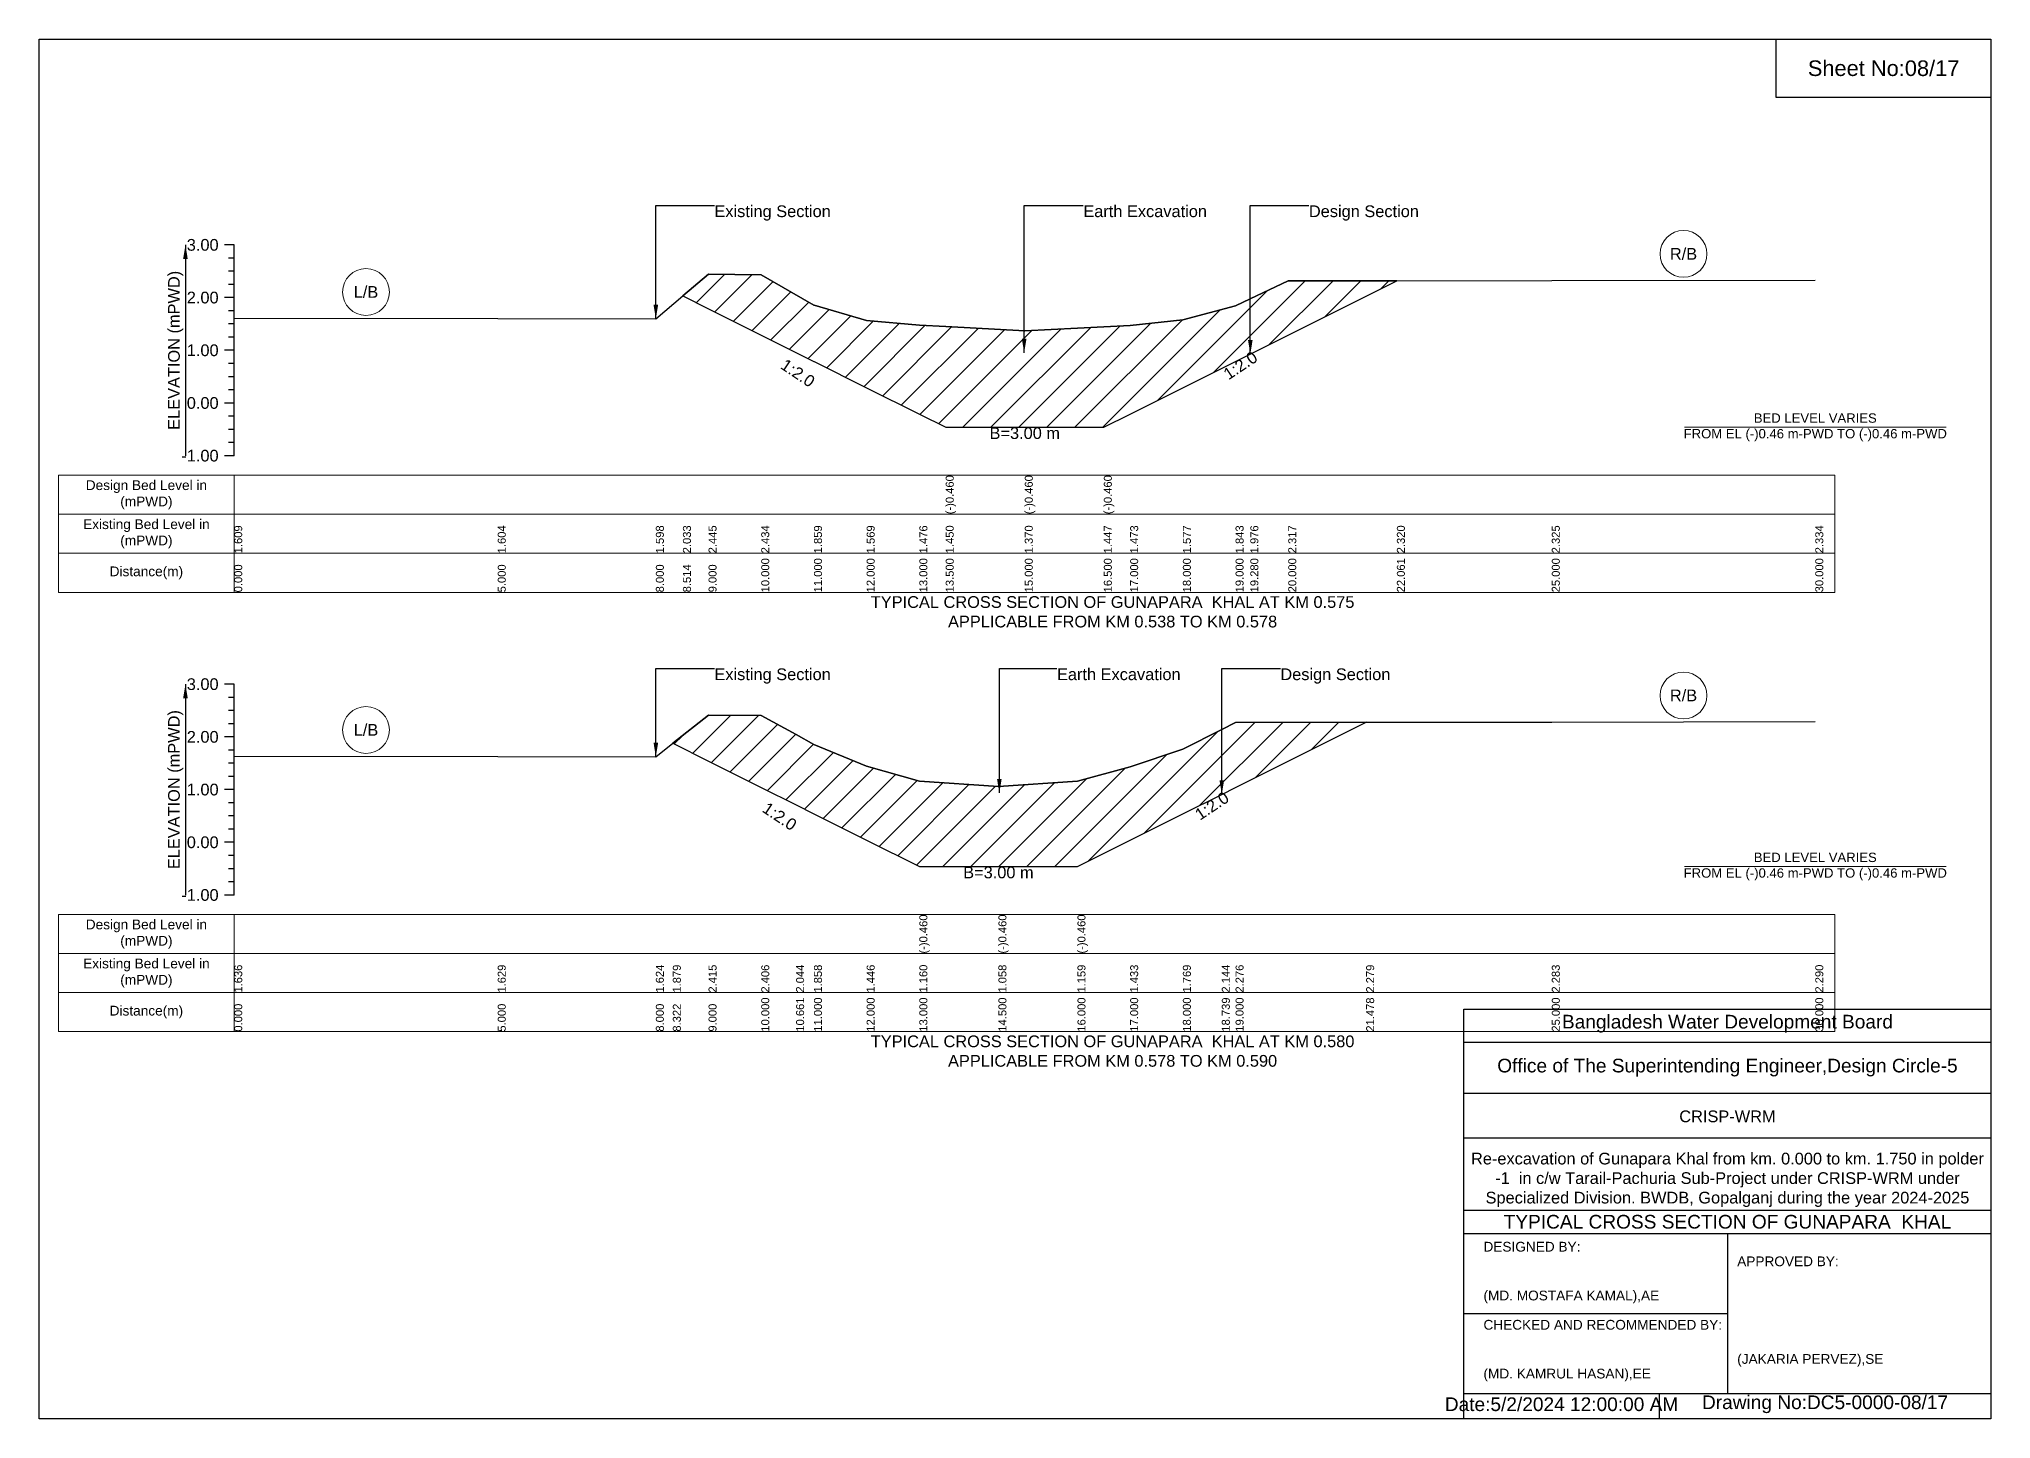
# Model space of a CAD drawing. Header units: inches. Extents: x 91000 to 268000, y -5656 to 171.
# Drawn here: x 170000 to 178000, y -5656 to 0 of the extents above; entities that cross this region are included whole.
import ezdxf

# ---------------------------------------------------------------- set-up
doc = ezdxf.new("R2010")
doc.units = ezdxf.units.IN
doc.header["$LTSCALE"] = 7
doc.header["$MEASUREMENT"] = 0
for name, color, linetype, lineweight in [('Cross section Data Border', 7, 'Continuous', 9), ('Cross Section Labels', 7, 'Continuous', 9), ('Existing_Bed_Level for Xsection', 7, 'Continuous', 25)]:
    doc.layers.add(name, color=color, linetype=linetype, lineweight=lineweight)
doc.styles.get("Standard").update_dxf_attribs({"font": 'arial.ttf'})
doc.dimstyles.get("Standard").update_dxf_attribs({"dimtxt": 0.18, "dimasz": 0.18, "dimexe": 0.18, "dimexo": 0.0625, "dimgap": 0.09, "dimtad": 0, "dimtih": 1, "dimtoh": 1, "dimdec": 4, "dimzin": 0, "dimdsep": 46, "dimtxsty": 'Standard', "dimcen": 0.09, "dimadec": 0, "dimazin": 0, "dimtfac": 1, "dimtdec": 4, "dimtofl": 0, "dimtmove": 0, "dimatfit": 3, "dimfxl": 1, "dimtolj": 1, "dimtzin": 0, "dimarcsym": 0})

msp = doc.modelspace()

# ---------------------------------------------------------------- hatches: boundary and pattern name
at = {"layer": 'Existing_Bed_Level for Xsection'}
h = msp.add_hatch(dxfattribs=at)
h.set_pattern_fill('ANSI31', color=256, scale=648, style=0)
h.paths.add_polyline_path([(172639, -1052.8), (172744, -1105.3), (172960, -1213.3), (173176, -1321.3), (173177.5, -1322), (173392, -1429.3), (173608, -1537.3), (173716, -1591.3), (174040, -1591.3), (174364, -1591.3), (174472, -1537.3), (174688, -1429.3), (174904, -1321.3), (174964.5, -1291), (175120, -1213.3), (175565.1, -990.7), (175120, -991.4), (174964.5, -1065.1), (174904, -1093.8), (174688, -1151.3), (174472, -1173.8), (174364, -1179.3), (174040, -1196), (173716, -1178.8), (173608, -1173.1), (173392, -1153), (173177.5, -1090.8), (173176, -1090.4), (172960, -966.2), (172744, -963.8)])
h = msp.add_hatch(dxfattribs=at)
h.set_pattern_fill('ANSI31', color=256, scale=648, style=0)
h.paths.add_polyline_path([(172597.6, -2886.7), (172744, -2959.9), (172960, -3067.9), (173102.8, -3139.3), (173176, -3175.9), (173392, -3283.9), (173608, -3391.9), (173932, -3391.9), (174256, -3391.9), (174472, -3283.9), (174688, -3175.9), (174847.6, -3096.1), (174904, -3067.9), (175439.2, -2800.3), (174904, -2800.9), (174847.6, -2829.5), (174688, -2910.4), (174472, -2983), (174256, -3042.2), (173932, -3064), (173608, -3042), (173392, -2980.2), (173176, -2891.2), (173102.8, -2851.1), (172960, -2772.8), (172744, -2770.9)])

# ---------------------------------------------------------------- linework, layer by layer
for points in [[(170000, 0), (178000, 0), (178000, -5656), (170000, -5656)], [(177120, 0), (178000, 0), (178000, -240), (177120, -240)]]:
    msp.add_lwpolyline(points, close=True)
for points in [[(175840, -5656), (175840, -3976), (178000, -3976)], [(175840, -4112), (178000, -4112)], [(175840, -4320), (178000, -4320)], [(175840, -4504), (178000, -4504)], [(175840, -4800), (178000, -4800)], [(175840, -4896), (178000, -4896)], [(176920, -4896), (176920, -5552)], [(175840, -5224), (176920, -5224)], [(175840, -5552), (178000, -5552)], [(176640, -5552), (176640, -5656)]]:
    msp.add_lwpolyline(points)
at = {"layer": 'Cross section Data Border'}
for points in [[(170080, -1787.9), (177360, -1787.9), (177360, -2267.9), (170080, -2267.9)], [(170080, -3588.5), (177360, -3588.5), (177360, -4068.5), (170080, -4068.5)]]:
    msp.add_lwpolyline(points, close=True, dxfattribs=at)
for points in [[(170800, -1787.9), (170800, -2267.9)], [(170080, -1947.9), (177360, -1947.9)], [(170080, -2107.9), (177360, -2107.9)], [(170800, -3588.5), (170800, -4068.5)], [(170080, -3748.5), (177360, -3748.5)], [(170080, -3908.5), (177360, -3908.5)]]:
    msp.add_lwpolyline(points, dxfattribs=at)
at = {"layer": 'Cross Section Labels'}
for points in [[(176744.2, -1591.3), (177815.8, -1591.3)], [(176744.2, -3391.9), (177815.8, -3391.9)]]:
    msp.add_lwpolyline(points, dxfattribs=at)
for centre in [(176740, -880.7), (171340, -1036.9), (176740, -2690.6), (171340, -2831.9)]:
    msp.add_circle(centre, 96, dxfattribs=at)
at = {"layer": 'Existing_Bed_Level for Xsection'}
for points in [[(170800, -843.9), (170760, -843.9)], [(170800, -1707.9), (170800, -1491.9), (170800, -1275.9), (170800, -1059.9), (170800, -843.9)], [(170800, -897.9), (170776, -897.9)], [(170800, -951.9), (170776, -951.9)], [(170800, -1005.9), (170776, -1005.9)], [(170800, -1144.4), (171880, -1145.5), (172528, -1146.8), (172639, -1052.8), (172744, -963.8), (172960, -966.2), (173176, -1090.4), (173177.5, -1090.8), (173392, -1153), (173608, -1173.1), (173716, -1178.8), (173716, -1178.8), (174040, -1196), (174040, -1196), (174364, -1179.3), (174364, -1179.3), (174472, -1173.8), (174688, -1151.3), (174904, -1093.8), (174964.5, -1065.1), (175120, -991.4), (175565.1, -990.7), (176200, -989.7), (177280, -987.8)], [(170800, -1059.9), (170760, -1059.9)], [(170800, -1113.9), (170776, -1113.9)], [(170800, -1167.9), (170776, -1167.9)], [(170800, -1275.9), (170760, -1275.9)], [(170800, -1221.9), (170776, -1221.9)], [(170800, -1329.9), (170776, -1329.9)], [(170800, -1383.9), (170776, -1383.9)], [(170800, -1437.9), (170776, -1437.9)], [(170800, -1491.9), (170760, -1491.9)], [(170800, -1545.9), (170776, -1545.9)], [(170800, -1599.9), (170776, -1599.9)], [(170800, -1653.9), (170776, -1653.9)], [(170800, -1707.9), (170760, -1707.9)], [(170800, -2644.5), (170760, -2644.5)], [(170800, -2698.5), (170776, -2698.5)], [(170800, -3508.5), (170800, -3292.5), (170800, -3076.5), (170800, -2860.5), (170800, -2644.5)], [(170800, -2752.5), (170776, -2752.5)], [(170800, -2939.2), (171880, -2940.7), (172528, -2941.7), (172597.6, -2886.7), (172744, -2770.9), (172960, -2772.8), (173102.8, -2851.1), (173176, -2891.2), (173392, -2980.2), (173608, -3042), (173608, -3042), (173932, -3064), (173932, -3064), (174256, -3042.2), (174256, -3042.2), (174472, -2983), (174688, -2910.4), (174847.6, -2829.5), (174904, -2800.9), (175439.2, -2800.3), (176200, -2799.4), (177280, -2797.9)], [(170800, -2860.5), (170760, -2860.5)], [(170800, -2806.5), (170776, -2806.5)], [(170800, -2914.5), (170776, -2914.5)], [(170800, -2968.5), (170776, -2968.5)], [(170800, -3022.5), (170776, -3022.5)], [(170800, -3076.5), (170760, -3076.5)], [(170800, -3130.5), (170776, -3130.5)], [(170800, -3184.5), (170776, -3184.5)], [(170800, -3238.5), (170776, -3238.5)], [(170800, -3292.5), (170760, -3292.5)], [(170800, -3346.5), (170776, -3346.5)], [(170800, -3400.5), (170776, -3400.5)], [(170800, -3508.5), (170760, -3508.5)], [(170800, -3454.5), (170776, -3454.5)]]:
    msp.add_lwpolyline(points, dxfattribs=at)
for points in [[(172639, -1052.8), (172744, -1105.3), (172960, -1213.3), (173176, -1321.3), (173177.5, -1322), (173392, -1429.3), (173608, -1537.3), (173716, -1591.3), (173716, -1591.3), (174040, -1591.3), (174040, -1591.3), (174364, -1591.3), (174364, -1591.3), (174472, -1537.3), (174688, -1429.3), (174904, -1321.3), (174964.5, -1291), (175120, -1213.3), (175565.1, -990.7), (175120, -991.4), (174964.5, -1065.1), (174904, -1093.8), (174688, -1151.3), (174472, -1173.8), (174364, -1179.3), (174364, -1179.3), (174040, -1196), (174040, -1196), (173716, -1178.8), (173716, -1178.8), (173608, -1173.1), (173392, -1153), (173177.5, -1090.8), (173176, -1090.4), (172960, -966.2), (172744, -963.8)], [(172597.6, -2886.7), (172597.6, -2886.7), (172744, -2959.9), (172960, -3067.9), (173102.8, -3139.3), (173176, -3175.9), (173392, -3283.9), (173608, -3391.9), (173608, -3391.9), (173932, -3391.9), (173932, -3391.9), (174256, -3391.9), (174256, -3391.9), (174472, -3283.9), (174688, -3175.9), (174847.6, -3096.1), (174904, -3067.9), (175439.2, -2800.3), (174904, -2800.9), (174847.6, -2829.5), (174688, -2910.4), (174472, -2983), (174256, -3042.2), (174256, -3042.2), (173932, -3064), (173932, -3064), (173608, -3042), (173608, -3042), (173392, -2980.2), (173176, -2891.2), (173102.8, -2851.1), (172960, -2772.8), (172744, -2770.9), (172597.6, -2886.7)]]:
    msp.add_lwpolyline(points, close=True, dxfattribs=at)

# ---------------------------------------------------------------- texts
at = {"attachment_point": 5}
for s, insert, char_height in [('Sheet No:08/17', (177560, -120), 64), ('Bangladesh Water Development Board', (176920, -4036), 56), ('Office of The Superintending Engineer,Design Circle-5', (176920, -4216), 56)]:
    msp.add_mtext(s, dxfattribs=dict(at, insert=insert, char_height=char_height))
for s, insert, char_height, width, attachment_point in [('CRISP-WRM', (176920, -4416), 48, 2240, 5), ('Re-excavation of Gunapara Khal from km. 0.000 to km. 1.750 in polder -1  in c/w Tarail-Pachuria Sub-Project under CRISP-WRM under Specialized Division. BWDB, Gopalganj during the year 2024-2025', (176920, -4676), 48, 2160, 5), ('TYPICAL CROSS SECTION OF GUNAPARA  KHAL', (176920, -4848), 56, 2240, 5), ('DESIGNED BY:^J^J^J(MD. MOSTAFA KAMAL),AE', (175920, -5056), 40, 1120, 4), ('APPROVED BY:^J^J^J^J^J^J(JAKARIA PERVEZ),SE', (176960, -5216), 40, 1120, 4), ('CHECKED AND RECOMMENDED BY:^J^J^J(MD. KAMRUL HASAN),EE', (175920, -5376), 40, 1120, 4), ('Date:5/2/2024 12:00:00 AM', (176240, -5596), 56, 1120, 5), ('Drawing No:DC5-0000-08/17', (177320, -5596), 56, 1760, 5)]:
    msp.add_mtext(s, dxfattribs=dict(insert=insert, char_height=char_height, width=width, attachment_point=attachment_point))
at = {"layer": 'Cross section Data Border', "char_height": 40, "width": 640, "attachment_point": 5}
for s, insert in [('Design Bed Level in (mPWD)', (170440, -1867.9)), ('Existing Bed Level in (mPWD)', (170440, -2027.9)), ('Distance(m)', (170440, -2187.9)), ('Design Bed Level in (mPWD)', (170440, -3668.5)), ('Existing Bed Level in (mPWD)', (170440, -3828.5)), ('Distance(m)', (170440, -3988.5))]:
    msp.add_mtext(s, dxfattribs=dict(at, insert=insert))
at = {"layer": 'Cross Section Labels'}
for s, insert, char_height, attachment_point in [('Existing Section', (172768, -681.9), 48, 1), ('Earth Excavation', (174280, -681.9), 48, 1), ('Design Section', (175204.5, -681.9), 48, 1), ('R/B', (176740, -880.7), 48, 5), ('L/B', (171340, -1036.9), 48, 5), ('B=3.00 m', (174040, -1591.3), 48, 2), ('BED LEVEL VARIES ^JFROM EL (-)0.46 m-PWD TO (-)0.46 m-PWD', (177280, -1591.3), 38.4, 5), ('TYPICAL CROSS SECTION OF GUNAPARA  KHAL AT KM 0.575^JAPPLICABLE FROM KM 0.538 TO KM 0.578', (174400, -2347.9), 48, 5), ('Existing Section', (172768, -2579.7), 48, 1), ('Earth Excavation', (174172, -2579.7), 48, 1), ('Design Section', (175087.6, -2579.7), 48, 1), ('R/B', (176740, -2690.6), 48, 5), ('L/B', (171340, -2831.9), 48, 5), ('BED LEVEL VARIES ^JFROM EL (-)0.46 m-PWD TO (-)0.46 m-PWD', (177280, -3391.9), 38.4, 5), ('B=3.00 m', (173932, -3391.9), 48, 2), ('TYPICAL CROSS SECTION OF GUNAPARA  KHAL AT KM 0.580^JAPPLICABLE FROM KM 0.578 TO KM 0.590', (174400, -4148.5), 48, 5)]:
    msp.add_mtext(s, dxfattribs=dict(at, insert=insert, char_height=char_height, attachment_point=attachment_point))
at = {"layer": 'Cross Section Labels', "char_height": 48, "attachment_point": 2}
for insert, rotation in [((173123.5, -1349), 326.30993), ((174910.5, -1318), 33.69007), ((174793.6, -3123.1), 33.69007), ((173048.8, -3166.3), 326.30993)]:
    msp.add_mtext('1:2.0', dxfattribs=dict(at, insert=insert, rotation=rotation))
at = {"layer": 'Existing_Bed_Level for Xsection', "char_height": 48, "attachment_point": 6}
for s, insert in [('3.00', (170736, -843.9)), ('2.00', (170736, -1059.9)), ('1.00', (170736, -1275.9)), ('0.00', (170736, -1491.9)), ('-1.00', (170736, -1707.9)), ('3.00', (170736, -2644.5)), ('2.00', (170736, -2860.5)), ('1.00', (170736, -3076.5)), ('0.00', (170736, -3292.5)), ('-1.00', (170736, -3508.5))]:
    msp.add_mtext(s, dxfattribs=dict(at, insert=insert))
at = {"layer": 'Existing_Bed_Level for Xsection', "rotation": 90}
for s, insert, char_height, attachment_point in [('ELEVATION (mPWD)', (170560, -1275.9), 48, 5), ('(-)0.460', (173716, -1947.9), 32.8, 1), ('(-)0.460', (174040, -1947.9), 32.8, 1), ('(-)0.460', (174364, -1947.9), 32.8, 1), ('1.609', (170800, -2107.9), 32.8, 1), ('1.604', (171880, -2107.9), 32.8, 1), ('1.598', (172528, -2107.9), 32.8, 1), ('2.033', (172639, -2107.9), 32.8, 1), ('2.445', (172744, -2107.9), 32.8, 1), ('2.434', (172960, -2107.9), 32.8, 1), ('1.859', (173176, -2107.9), 32.8, 1), ('1.569', (173392, -2107.9), 32.8, 1), ('1.476', (173608, -2107.9), 32.8, 1), ('1.450', (173716, -2107.9), 32.8, 1), ('1.370', (174040, -2107.9), 32.8, 1), ('1.447', (174364, -2107.9), 32.8, 1), ('1.473', (174472, -2107.9), 32.8, 1), ('1.577', (174688, -2107.9), 32.8, 1), ('1.843', (174904, -2107.9), 32.8, 1), ('1.976', (174964.5, -2107.9), 32.8, 1), ('2.317', (175120, -2107.9), 32.8, 1), ('2.320', (175565.1, -2107.9), 32.8, 1), ('2.325', (176200, -2107.9), 32.8, 1), ('2.334', (177280, -2107.9), 32.8, 1), ('0.000', (170800, -2267.9), 32.8, 1), ('5.000', (171880, -2267.9), 32.8, 1), ('8.000', (172528, -2267.9), 32.8, 1), ('8.514', (172639, -2267.9), 32.8, 1), ('9.000', (172744, -2267.9), 32.8, 1), ('10.000', (172960, -2267.9), 32.8, 1), ('11.000', (173176, -2267.9), 32.8, 1), ('12.000', (173392, -2267.9), 32.8, 1), ('13.000', (173608, -2267.9), 32.8, 1), ('13.500', (173716, -2267.9), 32.8, 1), ('15.000', (174040, -2267.9), 32.8, 1), ('16.500', (174364, -2267.9), 32.8, 1), ('17.000', (174472, -2267.9), 32.8, 1), ('18.000', (174688, -2267.9), 32.8, 1), ('19.000', (174904, -2267.9), 32.8, 1), ('19.280', (174964.5, -2267.9), 32.8, 1), ('20.000', (175120, -2267.9), 32.8, 1), ('22.061', (175565.1, -2267.9), 32.8, 1), ('25.000', (176200, -2267.9), 32.8, 1), ('30.000', (177280, -2267.9), 32.8, 1), ('ELEVATION (mPWD)', (170560, -3076.5), 48, 5), ('(-)0.460', (173608, -3748.5), 32.8, 1), ('(-)0.460', (173932, -3748.5), 32.8, 1), ('(-)0.460', (174256, -3748.5), 32.8, 1), ('1.636', (170800, -3908.5), 32.8, 1), ('1.629', (171880, -3908.5), 32.8, 1), ('1.624', (172528, -3908.5), 32.8, 1), ('1.879', (172597.6, -3908.5), 32.8, 1), ('2.415', (172744, -3908.5), 32.8, 1), ('2.406', (172960, -3908.5), 32.8, 1), ('2.044', (173102.8, -3908.5), 32.8, 1), ('1.858', (173176, -3908.5), 32.8, 1), ('1.446', (173392, -3908.5), 32.8, 1), ('1.160', (173608, -3908.5), 32.8, 1), ('1.058', (173932, -3908.5), 32.8, 1), ('1.159', (174256, -3908.5), 32.8, 1), ('1.433', (174472, -3908.5), 32.8, 1), ('1.769', (174688, -3908.5), 32.8, 1), ('2.144', (174847.6, -3908.5), 32.8, 1), ('2.276', (174904, -3908.5), 32.8, 1), ('2.279', (175439.2, -3908.5), 32.8, 1), ('2.283', (176200, -3908.5), 32.8, 1), ('2.290', (177280, -3908.5), 32.8, 1), ('0.000', (170800, -4068.5), 32.8, 1), ('5.000', (171880, -4068.5), 32.8, 1), ('8.000', (172528, -4068.5), 32.8, 1), ('8.322', (172597.6, -4068.5), 32.8, 1), ('9.000', (172744, -4068.5), 32.8, 1), ('10.000', (172960, -4068.5), 32.8, 1), ('10.661', (173102.8, -4068.5), 32.8, 1), ('11.000', (173176, -4068.5), 32.8, 1), ('12.000', (173392, -4068.5), 32.8, 1), ('13.000', (173608, -4068.5), 32.8, 1), ('14.500', (173932, -4068.5), 32.8, 1), ('16.000', (174256, -4068.5), 32.8, 1), ('17.000', (174472, -4068.5), 32.8, 1), ('18.000', (174688, -4068.5), 32.8, 1), ('18.739', (174847.6, -4068.5), 32.8, 1), ('19.000', (174904, -4068.5), 32.8, 1), ('21.478', (175439.2, -4068.5), 32.8, 1), ('25.000', (176200, -4068.5), 32.8, 1), ('30.000', (177280, -4068.5), 32.8, 1)]:
    msp.add_mtext(s, dxfattribs=dict(at, insert=insert, char_height=char_height, attachment_point=attachment_point))

# ---------------------------------------------------------------- leaders
at = {"layer": 'Cross Section Labels', "annotation_type": 0, "has_hookline": 1, "hookline_direction": 0}
for points, text_width in [([(172528, -1146.8), (172528, -681.9), (172767.9, -681.9)], 467.2), ([(174037.6, -1286), (174037.6, -681.9), (174279.9, -681.9)], 497), ([(174964.5, -1291), (174964.5, -681.9), (175204.5, -681.9)], 441.2), ([(172528, -2941.7), (172528, -2579.7), (172767.9, -2579.7)], 467.2), ([(173935.8, -3090.3), (173935.8, -2579.7), (174171.9, -2579.7)], 497), ([(174847.6, -3096.1), (174847.6, -2579.7), (175087.5, -2579.7)], 441.2)]:
    msp.add_leader(points, dimstyle='Standard', override={"dimasz": 57.6}, dxfattribs=dict(at, text_width=text_width))
at = {"layer": 'Existing_Bed_Level for Xsection'}
for points in [[(170600, -843.9), (170600, -1707.9)], [(170600, -2644.5), (170600, -3508.5)]]:
    msp.add_leader(points, dimstyle='Standard', override={"dimasz": 57.6}, dxfattribs=at)

doc.saveas('drawing.dxf')
